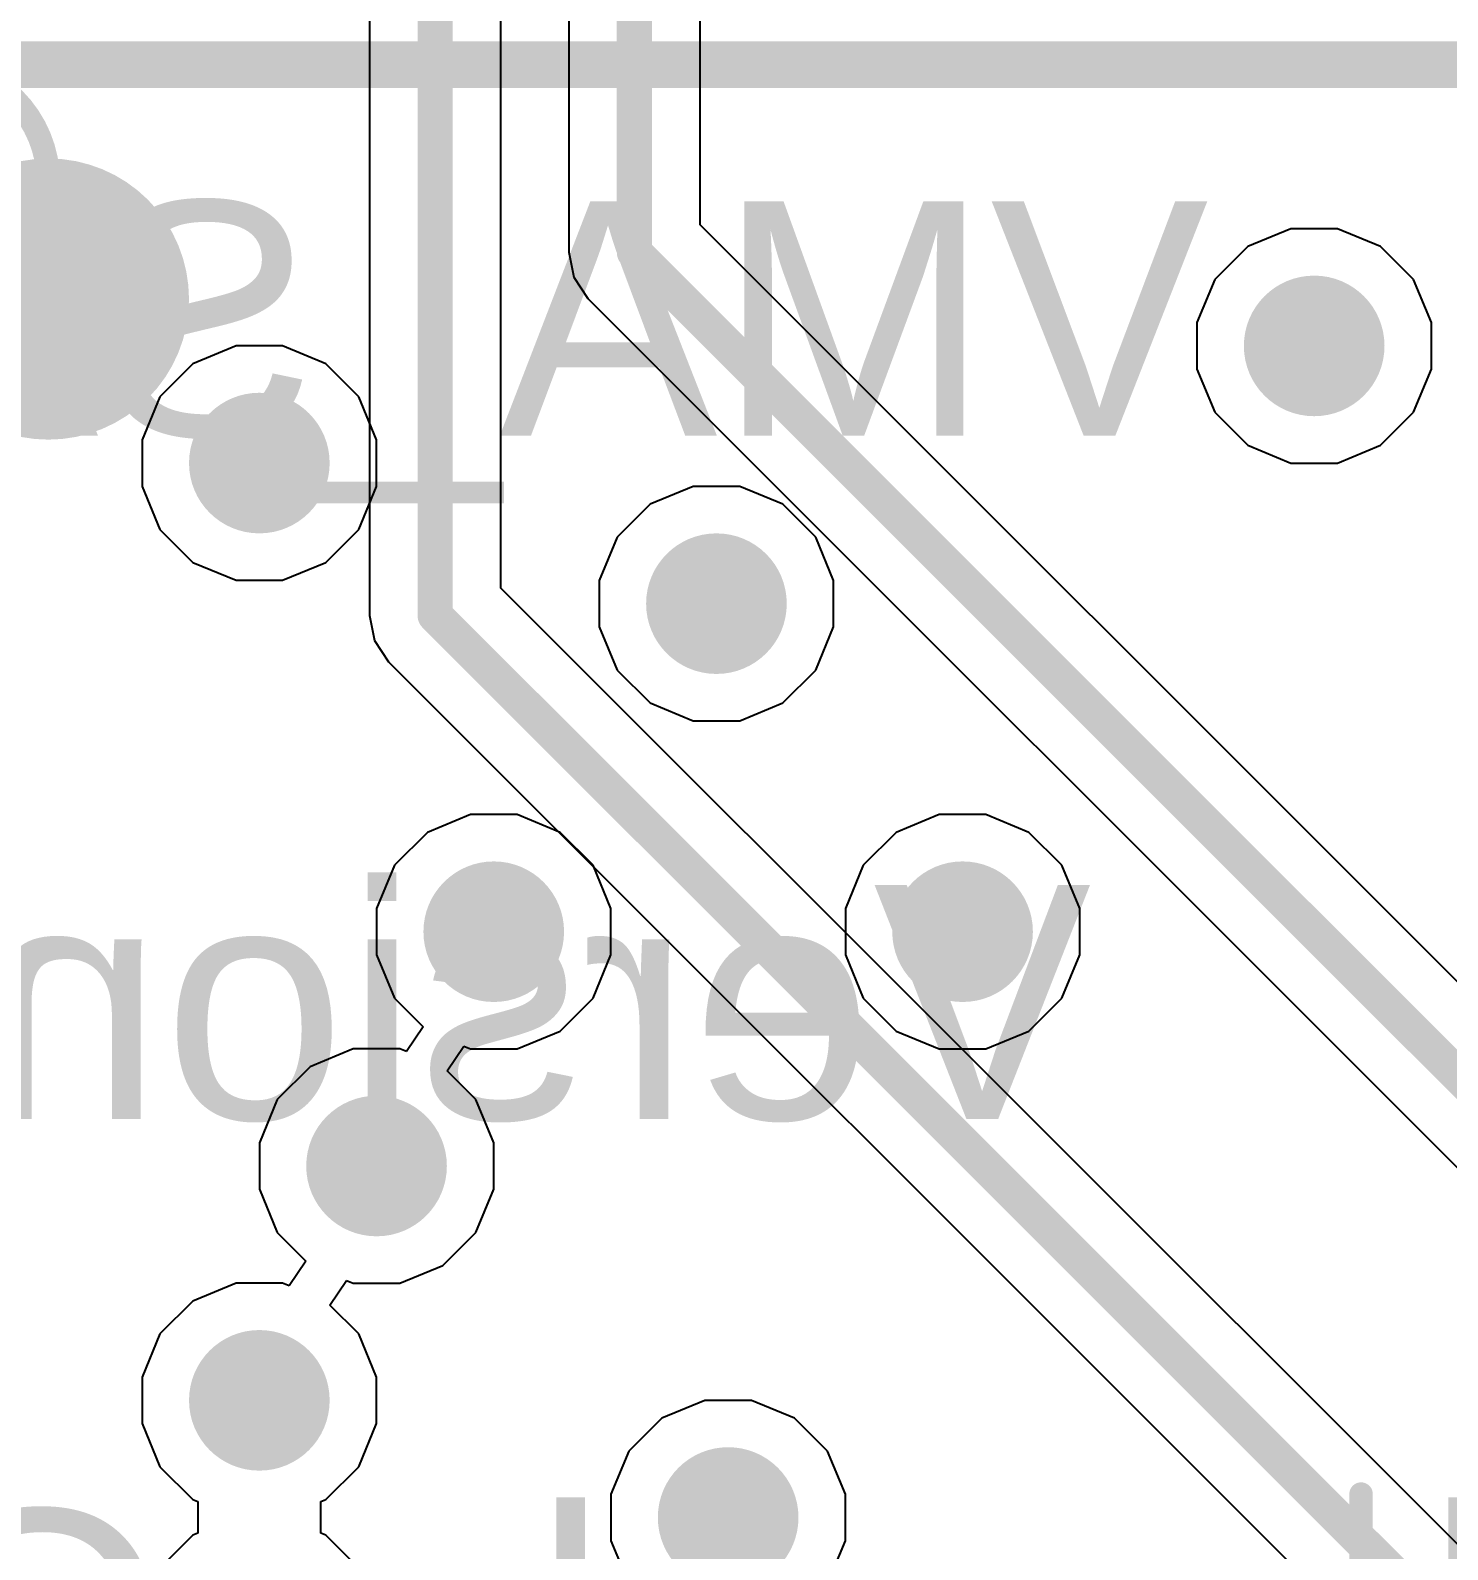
# Model space of a CAD drawing. Header units: inches. Extents: x -1.9 to 51.5, y -1.6 to 35.1.
# Drawn here: x 11.02 to 17.07, y 18.36 to 24.85 of the extents above; entities that cross this region are included whole.
import ezdxf

# ---------------------------------------------------------------- set-up
doc = ezdxf.new("R2010")
doc.units = ezdxf.units.IN
for name, color, linetype in [('Bottom Layer', 76, 'Continuous'), ('Bottom Layer 1', 5, 'Continuous'), ('Bottom Overlay', 54, 'Continuous'), ('Mechanical 13', 56, 'Continuous'), ('Mechanical 15', 56, 'Continuous'), ('Top Layer', 16, 'Continuous'), ('Top Layer 1', 1, 'Continuous'), ('Top Overlay', 2, 'Continuous'), ('Via Holes', 16, 'Continuous')]:
    doc.layers.add(name, color=color, linetype=linetype)
doc.styles.add('Arial', font='', dxfattribs={"height": 0.2})
doc.styles.get('Arial').set_extended_font_data('Arial')

# ---------------------------------------------------------------- blocks, each defined once
blk = doc.blocks.new('LQFP100_173')
at = {"layer": 'Mechanical 13'}
for points in [[(-5.6, 6.1, 0.1, 0.1, 1), (-6.6, 6.1, 0.1, 0.1, 1)], [(-5.625, 6.1, 0.05, 0.05, 1), (-5.575, 6.1, 0.05, 0.05, 1)]]:
    blk.add_lwpolyline(points, format="xyseb", close=True, dxfattribs=at)
at = {"layer": 'Mechanical 15'}
blk.add_lwpolyline([(0, -0.5, 0.1, 0.1, 0), (0, 0.5, 0.1, 0.1, 0)], format="xyseb", dxfattribs=at)
blk.add_lwpolyline([(-0.025, 0.5, 0.05, 0.05, 1), (0.025, 0.5, 0.05, 0.05, 1)], format="xyseb", close=True, dxfattribs=at)
at = {"layer": 'Top Overlay'}
blk.add_lwpolyline([(-6.6, 6.6, 0.2, 0.2, 0), (6.6, 6.6, 0.2, 0.2, 0)], format="xyseb", dxfattribs=at)
for points in [[(-5.3, 5.6, 0.6, 0.6, 1), (-5.9, 5.6, 0.6, 0.6, 1)], [(-6.05, 5.6, 0.3, 0.3, 1), (-5.75, 5.6, 0.3, 0.3, 1)], [(-5.45, 5.6, 0.3, 0.3, 1), (-5.15, 5.6, 0.3, 0.3, 1)]]:
    blk.add_lwpolyline(points, format="xyseb", close=True, dxfattribs=at)

msp = doc.modelspace()

# ---------------------------------------------------------------- hatches: boundary and pattern name
at = {"layer": 'Bottom Layer'}
h = msp.add_hatch(color=76, dxfattribs=at)
edge = h.paths.add_edge_path()
edge.add_arc((16.5, 23.5), 0.3, 0, 360)
h = msp.add_hatch(color=76, dxfattribs=at)
edge = h.paths.add_edge_path()
edge.add_arc((12, 23), 0.3, 0, 360)
h = msp.add_hatch(color=76, dxfattribs=at)
edge = h.paths.add_edge_path()
edge.add_arc((13.95, 22.4), 0.3, 0, 360)
h = msp.add_hatch(color=76, dxfattribs=at)
edge = h.paths.add_edge_path()
edge.add_arc((13, 21), 0.3, 0, 360)
h = msp.add_hatch(color=76, dxfattribs=at)
edge = h.paths.add_edge_path()
edge.add_arc((15, 21), 0.3, 0, 360)
h = msp.add_hatch(color=76, dxfattribs=at)
edge = h.paths.add_edge_path()
edge.add_arc((12.5, 20), 0.3, 0, 360)
h = msp.add_hatch(color=76, dxfattribs=at)
edge = h.paths.add_edge_path()
edge.add_arc((12, 19), 0.3, 0, 360)
h = msp.add_hatch(color=76, dxfattribs=at)
edge = h.paths.add_edge_path()
edge.add_arc((14, 18.5), 0.3, 0, 360)
at = {"layer": 'Bottom Layer 1'}
h = msp.add_hatch(color=5, dxfattribs=at)
edge = h.paths.add_edge_path()
edge.add_arc((16.5, 23.5), 0.3, 0, 360)
h = msp.add_hatch(color=5, dxfattribs=at)
edge = h.paths.add_edge_path()
edge.add_arc((12, 23), 0.3, 0, 360)
h = msp.add_hatch(color=5, dxfattribs=at)
edge = h.paths.add_edge_path()
edge.add_arc((13.95, 22.4), 0.3, 0, 360)
h = msp.add_hatch(color=5, dxfattribs=at)
edge = h.paths.add_edge_path()
edge.add_arc((13, 21), 0.3, 0, 360)
h = msp.add_hatch(color=5, dxfattribs=at)
edge = h.paths.add_edge_path()
edge.add_arc((15, 21), 0.3, 0, 360)
h = msp.add_hatch(color=5, dxfattribs=at)
edge = h.paths.add_edge_path()
edge.add_arc((12.5, 20), 0.3, 0, 360)
h = msp.add_hatch(color=5, dxfattribs=at)
edge = h.paths.add_edge_path()
edge.add_arc((12, 19), 0.3, 0, 360)
h = msp.add_hatch(color=5, dxfattribs=at)
edge = h.paths.add_edge_path()
edge.add_arc((14, 18.5), 0.3, 0, 360)
at = {"layer": 'Top Layer'}
h = msp.add_hatch(color=16, dxfattribs=at)
edge = h.paths.add_edge_path()
edge.add_arc((16.5, 23.5), 0.3, 0, 360)
h = msp.add_hatch(color=16, dxfattribs=at)
edge = h.paths.add_edge_path()
edge.add_arc((12, 23), 0.3, 0, 360)
h = msp.add_hatch(color=16, dxfattribs=at)
edge = h.paths.add_edge_path()
edge.add_arc((13.95, 22.4), 0.3, 0, 360)
h = msp.add_hatch(color=16, dxfattribs=at)
edge = h.paths.add_edge_path()
edge.add_arc((13, 21), 0.3, 0, 360)
h = msp.add_hatch(color=16, dxfattribs=at)
edge = h.paths.add_edge_path()
edge.add_arc((15, 21), 0.3, 0, 360)
h = msp.add_hatch(color=16, dxfattribs=at)
edge = h.paths.add_edge_path()
edge.add_arc((12.5, 20), 0.3, 0, 360)
h = msp.add_hatch(color=16, dxfattribs=at)
edge = h.paths.add_edge_path()
edge.add_arc((12, 19), 0.3, 0, 360)
h = msp.add_hatch(color=16, dxfattribs=at)
edge = h.paths.add_edge_path()
edge.add_arc((14, 18.5), 0.3, 0, 360)
at = {"layer": 'Top Layer 1'}
h = msp.add_hatch(color=1, dxfattribs=at)
edge = h.paths.add_edge_path()
edge.add_arc((16.5, 23.5), 0.3, 0, 360)
h = msp.add_hatch(color=1, dxfattribs=at)
edge = h.paths.add_edge_path()
edge.add_arc((12, 23), 0.3, 0, 360)
h = msp.add_hatch(color=1, dxfattribs=at)
edge = h.paths.add_edge_path()
edge.add_arc((13.95, 22.4), 0.3, 0, 360)
h = msp.add_hatch(color=1, dxfattribs=at)
edge = h.paths.add_edge_path()
edge.add_arc((13, 21), 0.3, 0, 360)
h = msp.add_hatch(color=1, dxfattribs=at)
edge = h.paths.add_edge_path()
edge.add_arc((15, 21), 0.3, 0, 360)
h = msp.add_hatch(color=1, dxfattribs=at)
edge = h.paths.add_edge_path()
edge.add_arc((12.5, 20), 0.3, 0, 360)
h = msp.add_hatch(color=1, dxfattribs=at)
edge = h.paths.add_edge_path()
edge.add_arc((12, 19), 0.3, 0, 360)
h = msp.add_hatch(color=1, dxfattribs=at)
edge = h.paths.add_edge_path()
edge.add_arc((14, 18.5), 0.3, 0, 360)
at = {"layer": 'Via Holes'}
h = msp.add_hatch(color=7, dxfattribs=at)
edge = h.paths.add_edge_path()
edge.add_arc((16.5, 23.5), 0.15, 0, 360)
h = msp.add_hatch(color=7, dxfattribs=at)
edge = h.paths.add_edge_path()
edge.add_arc((12, 23), 0.15, 0, 360)
h = msp.add_hatch(color=7, dxfattribs=at)
edge = h.paths.add_edge_path()
edge.add_arc((13.95, 22.4), 0.15, 0, 360)
h = msp.add_hatch(color=7, dxfattribs=at)
edge = h.paths.add_edge_path()
edge.add_arc((13, 21), 0.15, 0, 360)
h = msp.add_hatch(color=7, dxfattribs=at)
edge = h.paths.add_edge_path()
edge.add_arc((15, 21), 0.15, 0, 360)
h = msp.add_hatch(color=7, dxfattribs=at)
edge = h.paths.add_edge_path()
edge.add_arc((12.5, 20), 0.15, 0, 360)
h = msp.add_hatch(color=7, dxfattribs=at)
edge = h.paths.add_edge_path()
edge.add_arc((12, 19), 0.15, 0, 360)
h = msp.add_hatch(color=7, dxfattribs=at)
edge = h.paths.add_edge_path()
edge.add_arc((14, 18.5), 0.15, 0, 360)

# ---------------------------------------------------------------- linework, layer by layer
at = {"layer": 'Bottom Layer'}
for p, q in [((16.4005, 24), (16.2168, 23.9239)), ((16.5995, 24), (16.4005, 24)), ((16.7832, 23.9239), (16.5995, 24)), ((16.2168, 23.9239), (16.0761, 23.7832)), ((16.9239, 23.7832), (16.7832, 23.9239)), ((16.0761, 23.7832), (16, 23.5995)), ((17, 23.5995), (16.9239, 23.7832)), ((16, 23.5995), (16, 23.4005)), ((17, 23.4005), (17, 23.5995)), ((11.9006, 23.5), (11.7168, 23.4239)), ((12.0995, 23.5), (11.9006, 23.5)), ((12.2832, 23.4239), (12.0995, 23.5)), ((11.7168, 23.4239), (11.5761, 23.2833)), ((12.4239, 23.2833), (12.2832, 23.4239)), ((16, 23.4005), (16.0761, 23.2168)), ((16.9239, 23.2168), (17, 23.4005)), ((11.5761, 23.2833), (11.5, 23.0995)), ((12.5, 23.0995), (12.4239, 23.2833)), ((16.0761, 23.2168), (16.2168, 23.0761)), ((16.7832, 23.0761), (16.9239, 23.2168)), ((11.5, 23.0995), (11.5, 22.9006)), ((12.5, 22.9006), (12.5, 23.0995)), ((16.2168, 23.0761), (16.4005, 23)), ((16.5995, 23), (16.7832, 23.0761)), ((16.4005, 23), (16.5995, 23)), ((11.5, 22.9006), (11.5761, 22.7168)), ((12.4239, 22.7168), (12.5, 22.9006)), ((13.8505, 22.9), (13.6668, 22.8239)), ((14.0495, 22.9), (13.8505, 22.9)), ((14.2332, 22.8239), (14.0495, 22.9)), ((13.6668, 22.8239), (13.5261, 22.6832)), ((14.3739, 22.6832), (14.2332, 22.8239)), ((11.5761, 22.7168), (11.7168, 22.5761)), ((12.2832, 22.5761), (12.4239, 22.7168)), ((13.5261, 22.6832), (13.45, 22.4995)), ((14.45, 22.4995), (14.3739, 22.6832)), ((11.7168, 22.5761), (11.9006, 22.5)), ((12.0995, 22.5), (12.2832, 22.5761)), ((11.9006, 22.5), (12.0995, 22.5)), ((13.45, 22.4995), (13.45, 22.3005)), ((14.45, 22.3005), (14.45, 22.4995)), ((13.45, 22.3005), (13.5261, 22.1168)), ((14.3739, 22.1168), (14.45, 22.3005)), ((13.5261, 22.1168), (13.6668, 21.9761)), ((14.2332, 21.9761), (14.3739, 22.1168)), ((13.6668, 21.9761), (13.8505, 21.9)), ((14.0495, 21.9), (14.2332, 21.9761)), ((13.8505, 21.9), (14.0495, 21.9)), ((12.9006, 21.5), (12.7168, 21.4239)), ((13.0995, 21.5), (12.9006, 21.5)), ((13.2832, 21.4239), (13.0995, 21.5)), ((14.9006, 21.5), (14.7168, 21.4239)), ((15.0995, 21.5), (14.9006, 21.5)), ((15.2832, 21.4239), (15.0995, 21.5)), ((12.7168, 21.4239), (12.5761, 21.2833)), ((13.4239, 21.2833), (13.2832, 21.4239)), ((14.7168, 21.4239), (14.5761, 21.2833)), ((15.4239, 21.2833), (15.2832, 21.4239)), ((12.5761, 21.2833), (12.5, 21.0995)), ((13.5, 21.0995), (13.4239, 21.2833)), ((14.5761, 21.2833), (14.5, 21.0995)), ((15.5, 21.0995), (15.4239, 21.2833)), ((12.5, 21.0995), (12.5, 20.9006)), ((13.5, 20.9006), (13.5, 21.0995)), ((14.5, 21.0995), (14.5, 20.9006)), ((15.5, 20.9006), (15.5, 21.0995)), ((12.5, 20.9006), (12.5761, 20.7168)), ((13.4239, 20.7168), (13.5, 20.9006)), ((14.5, 20.9006), (14.5761, 20.7168)), ((15.4239, 20.7168), (15.5, 20.9006)), ((12.5761, 20.7168), (12.6988, 20.5942)), ((13.2832, 20.5761), (13.4239, 20.7168)), ((14.5761, 20.7168), (14.7168, 20.5761)), ((15.2832, 20.5761), (15.4239, 20.7168)), ((12.6988, 20.5942), (12.628, 20.4882)), ((13.0995, 20.5), (13.2832, 20.5761)), ((14.7168, 20.5761), (14.9006, 20.5)), ((15.0995, 20.5), (15.2832, 20.5761)), ((12.4005, 20.5), (12.2168, 20.4239)), ((12.5995, 20.5), (12.4005, 20.5)), ((12.628, 20.4882), (12.5995, 20.5)), ((12.8012, 20.4059), (12.8721, 20.5118)), ((12.8721, 20.5118), (12.9006, 20.5)), ((12.9006, 20.5), (13.0995, 20.5)), ((14.9006, 20.5), (15.0995, 20.5)), ((12.2168, 20.4239), (12.0761, 20.2832)), ((12.9239, 20.2832), (12.8012, 20.4059)), ((12.0761, 20.2832), (12, 20.0995)), ((13, 20.0995), (12.9239, 20.2832)), ((12, 20.0995), (12, 19.9005)), ((13, 19.9005), (13, 20.0995)), ((12, 19.9005), (12.0761, 19.7168)), ((12.9239, 19.7168), (13, 19.9005)), ((12.0761, 19.7168), (12.1986, 19.5942)), ((12.7832, 19.5761), (12.9239, 19.7168)), ((12.1986, 19.5942), (12.1278, 19.4883)), ((12.5995, 19.5), (12.7832, 19.5761)), ((11.9006, 19.5), (11.7168, 19.4239)), ((12.0995, 19.5), (11.9006, 19.5)), ((12.1278, 19.4883), (12.0995, 19.5)), ((12.3014, 19.4058), (12.3722, 19.5118)), ((12.3722, 19.5118), (12.4005, 19.5)), ((12.4005, 19.5), (12.5995, 19.5)), ((11.7168, 19.4239), (11.5761, 19.2833)), ((12.4239, 19.2833), (12.3014, 19.4058)), ((11.5761, 19.2833), (11.5, 19.0995)), ((12.5, 19.0995), (12.4239, 19.2833)), ((11.5, 19.0995), (11.5, 18.9006)), ((12.5, 18.9006), (12.5, 19.0995)), ((13.9005, 19), (13.7168, 18.9239)), ((14.0995, 19), (13.9005, 19)), ((14.2832, 18.9239), (14.0995, 19)), ((11.5, 18.9006), (11.5761, 18.7168)), ((12.4239, 18.7168), (12.5, 18.9006)), ((13.7168, 18.9239), (13.5761, 18.7832)), ((14.4239, 18.7832), (14.2832, 18.9239)), ((13.5761, 18.7832), (13.5, 18.5995)), ((14.5, 18.5995), (14.4239, 18.7832)), ((11.5761, 18.7168), (11.7168, 18.5761)), ((12.2832, 18.5761), (12.4239, 18.7168)), ((11.7168, 18.5761), (11.7373, 18.5677)), ((11.7373, 18.5677), (11.7373, 18.4324)), ((12.2628, 18.5677), (12.2832, 18.5761)), ((12.2628, 18.4324), (12.2628, 18.5677)), ((13.5, 18.5995), (13.5, 18.4005)), ((14.5, 18.4005), (14.5, 18.5995)), ((11.7168, 18.4239), (11.5761, 18.2832)), ((11.7373, 18.4324), (11.7168, 18.4239)), ((12.2832, 18.4239), (12.2628, 18.4324)), ((12.4239, 18.2832), (12.2832, 18.4239)), ((13.5, 18.4005), (13.5761, 18.2168)), ((14.4239, 18.2168), (14.5, 18.4005))]:
    msp.add_line(p, q, dxfattribs=at)
at = {"layer": 'Bottom Layer 1'}
for p, q in [((12.4696, 26.8499), (12.4696, 22.35)), ((13.0304, 22.4661), (13.0304, 26.7932)), ((13.3196, 26.8249), (13.3196, 23.9)), ((13.8804, 24.0161), (13.8804, 26.8249)), ((22.6977, 15.1988), (13.8804, 24.0161)), ((13.3196, 23.9), (13.341, 23.7927)), ((13.341, 23.7927), (13.4017, 23.7017)), ((13.4017, 23.7017), (22.2321, 14.8714)), ((21.4286, 14.0679), (13.0304, 22.4661)), ((12.4696, 22.35), (12.491, 22.2427)), ((12.491, 22.2427), (12.5517, 22.1517)), ((12.5517, 22.1517), (21.1012, 13.6023))]:
    msp.add_line(p, q, dxfattribs=at)
for points in [[(12.75, 22.35, 0.15, 0.15, 0), (12.75, 27.275, 0.15, 0.15, 0)], [(13.6, 23.9, 0.15, 0.15, 0), (13.6, 27.25, 0.15, 0.15, 0)], [(13.6, 23.9, 0.15, 0.15, 0), (22.8, 14.7, 0.15, 0.15, 0)], [(12.75, 22.35, 0.15, 0.15, 0), (21.6, 13.5, 0.15, 0.15, 0)]]:
    msp.add_lwpolyline(points, format="xyseb", dxfattribs=at)
for points in [[(13.5625, 23.9, 0.075, 0.075, 1), (13.6375, 23.9, 0.075, 0.075, 1)], [(13.5625, 23.9, 0.075, 0.075, 1), (13.6375, 23.9, 0.075, 0.075, 1)], [(12.7125, 22.35, 0.075, 0.075, 1), (12.7875, 22.35, 0.075, 0.075, 1)], [(12.7125, 22.35, 0.075, 0.075, 1), (12.7875, 22.35, 0.075, 0.075, 1)]]:
    msp.add_lwpolyline(points, format="xyseb", close=True, dxfattribs=at)
at = {"layer": 'Top Layer'}
for p, q in [((16.4005, 24), (16.2168, 23.9239)), ((16.5995, 24), (16.4005, 24)), ((16.7832, 23.9239), (16.5995, 24)), ((16.2168, 23.9239), (16.0761, 23.7832)), ((16.9239, 23.7832), (16.7832, 23.9239)), ((16.0761, 23.7832), (16, 23.5995)), ((17, 23.5995), (16.9239, 23.7832)), ((16, 23.5995), (16, 23.4005)), ((17, 23.4005), (17, 23.5995)), ((11.9006, 23.5), (11.7168, 23.4239)), ((12.0995, 23.5), (11.9006, 23.5)), ((12.2832, 23.4239), (12.0995, 23.5)), ((11.7168, 23.4239), (11.5761, 23.2833)), ((12.4239, 23.2833), (12.2832, 23.4239)), ((16, 23.4005), (16.0761, 23.2168)), ((16.9239, 23.2168), (17, 23.4005)), ((11.5761, 23.2833), (11.5, 23.0995)), ((12.5, 23.0995), (12.4239, 23.2833)), ((16.0761, 23.2168), (16.2168, 23.0761)), ((16.7832, 23.0761), (16.9239, 23.2168)), ((11.5, 23.0995), (11.5, 22.9006)), ((12.5, 22.9006), (12.5, 23.0995)), ((16.2168, 23.0761), (16.4005, 23)), ((16.5995, 23), (16.7832, 23.0761)), ((16.4005, 23), (16.5995, 23)), ((11.5, 22.9006), (11.5761, 22.7168)), ((12.4239, 22.7168), (12.5, 22.9006)), ((13.8505, 22.9), (13.6668, 22.8239)), ((14.0495, 22.9), (13.8505, 22.9)), ((14.2332, 22.8239), (14.0495, 22.9)), ((13.6668, 22.8239), (13.5261, 22.6832)), ((14.3739, 22.6832), (14.2332, 22.8239)), ((11.5761, 22.7168), (11.7168, 22.5761)), ((12.2832, 22.5761), (12.4239, 22.7168)), ((13.5261, 22.6832), (13.45, 22.4995)), ((14.45, 22.4995), (14.3739, 22.6832)), ((11.7168, 22.5761), (11.9006, 22.5)), ((12.0995, 22.5), (12.2832, 22.5761)), ((11.9006, 22.5), (12.0995, 22.5)), ((13.45, 22.4995), (13.45, 22.3005)), ((14.45, 22.3005), (14.45, 22.4995)), ((13.45, 22.3005), (13.5261, 22.1168)), ((14.3739, 22.1168), (14.45, 22.3005)), ((13.5261, 22.1168), (13.6668, 21.9761)), ((14.2332, 21.9761), (14.3739, 22.1168)), ((13.6668, 21.9761), (13.8505, 21.9)), ((14.0495, 21.9), (14.2332, 21.9761)), ((13.8505, 21.9), (14.0495, 21.9)), ((12.9006, 21.5), (12.7168, 21.4239)), ((13.0995, 21.5), (12.9006, 21.5)), ((13.2832, 21.4239), (13.0995, 21.5)), ((14.9006, 21.5), (14.7168, 21.4239)), ((15.0995, 21.5), (14.9006, 21.5)), ((15.2832, 21.4239), (15.0995, 21.5)), ((12.7168, 21.4239), (12.5761, 21.2833)), ((13.4239, 21.2833), (13.2832, 21.4239)), ((14.7168, 21.4239), (14.5761, 21.2833)), ((15.4239, 21.2833), (15.2832, 21.4239)), ((12.5761, 21.2833), (12.5, 21.0995)), ((13.5, 21.0995), (13.4239, 21.2833)), ((14.5761, 21.2833), (14.5, 21.0995)), ((15.5, 21.0995), (15.4239, 21.2833)), ((12.5, 21.0995), (12.5, 20.9006)), ((13.5, 20.9006), (13.5, 21.0995)), ((14.5, 21.0995), (14.5, 20.9006)), ((15.5, 20.9006), (15.5, 21.0995)), ((12.5, 20.9006), (12.5761, 20.7168)), ((13.4239, 20.7168), (13.5, 20.9006)), ((14.5, 20.9006), (14.5761, 20.7168)), ((15.4239, 20.7168), (15.5, 20.9006)), ((12.5761, 20.7168), (12.6988, 20.5942)), ((13.2832, 20.5761), (13.4239, 20.7168)), ((14.5761, 20.7168), (14.7168, 20.5761)), ((15.2832, 20.5761), (15.4239, 20.7168)), ((12.6988, 20.5942), (12.628, 20.4882)), ((13.0995, 20.5), (13.2832, 20.5761)), ((14.7168, 20.5761), (14.9006, 20.5)), ((15.0995, 20.5), (15.2832, 20.5761)), ((12.4005, 20.5), (12.2168, 20.4239)), ((12.5995, 20.5), (12.4005, 20.5)), ((12.628, 20.4882), (12.5995, 20.5)), ((12.8012, 20.4059), (12.8721, 20.5118)), ((12.8721, 20.5118), (12.9006, 20.5)), ((12.9006, 20.5), (13.0995, 20.5)), ((14.9006, 20.5), (15.0995, 20.5)), ((12.2168, 20.4239), (12.0761, 20.2832)), ((12.9239, 20.2832), (12.8012, 20.4059)), ((12.0761, 20.2832), (12, 20.0995)), ((13, 20.0995), (12.9239, 20.2832)), ((12, 20.0995), (12, 19.9005)), ((13, 19.9005), (13, 20.0995)), ((12, 19.9005), (12.0761, 19.7168)), ((12.9239, 19.7168), (13, 19.9005)), ((12.0761, 19.7168), (12.1986, 19.5942)), ((12.7832, 19.5761), (12.9239, 19.7168)), ((12.1986, 19.5942), (12.1278, 19.4883)), ((12.5995, 19.5), (12.7832, 19.5761)), ((11.9006, 19.5), (11.7168, 19.4239)), ((12.0995, 19.5), (11.9006, 19.5)), ((12.1278, 19.4883), (12.0995, 19.5)), ((12.3014, 19.4058), (12.3722, 19.5118)), ((12.3722, 19.5118), (12.4005, 19.5)), ((12.4005, 19.5), (12.5995, 19.5)), ((11.7168, 19.4239), (11.5761, 19.2833)), ((12.4239, 19.2833), (12.3014, 19.4058)), ((11.5761, 19.2833), (11.5, 19.0995)), ((12.5, 19.0995), (12.4239, 19.2833)), ((11.5, 19.0995), (11.5, 18.9006)), ((12.5, 18.9006), (12.5, 19.0995)), ((13.9005, 19), (13.7168, 18.9239)), ((14.0995, 19), (13.9005, 19)), ((14.2832, 18.9239), (14.0995, 19)), ((11.5, 18.9006), (11.5761, 18.7168)), ((12.4239, 18.7168), (12.5, 18.9006)), ((13.7168, 18.9239), (13.5761, 18.7832)), ((14.4239, 18.7832), (14.2832, 18.9239)), ((13.5761, 18.7832), (13.5, 18.5995)), ((14.5, 18.5995), (14.4239, 18.7832)), ((11.5761, 18.7168), (11.7168, 18.5761)), ((12.2832, 18.5761), (12.4239, 18.7168)), ((11.7168, 18.5761), (11.7373, 18.5677)), ((11.7373, 18.5677), (11.7373, 18.4324)), ((12.2628, 18.5677), (12.2832, 18.5761)), ((12.2628, 18.4324), (12.2628, 18.5677)), ((13.5, 18.5995), (13.5, 18.4005)), ((14.5, 18.4005), (14.5, 18.5995)), ((11.7168, 18.4239), (11.5761, 18.2832)), ((11.7373, 18.4324), (11.7168, 18.4239)), ((12.2832, 18.4239), (12.2628, 18.4324)), ((12.4239, 18.2832), (12.2832, 18.4239)), ((13.5, 18.4005), (13.5761, 18.2168)), ((14.4239, 18.2168), (14.5, 18.4005))]:
    msp.add_line(p, q, dxfattribs=at)

# ---------------------------------------------------------------- block references
msp.add_blockref('LQFP100_173', (16.7, 18.1))

# ---------------------------------------------------------------- texts
at = {"layer": 'Bottom Overlay', "style": 'Arial', "text_generation_flag": 2}
for s, p in [('VMA_SAUVC26', (16.05, 23.1166)), ('Version 1.0', (15.55, 20.2)), ('Developed by Gleb M.', (20.55, 17.5332))]:
    msp.add_text(s, height=1.000001, dxfattribs=at).set_placement(p)

doc.saveas('drawing.dxf')
